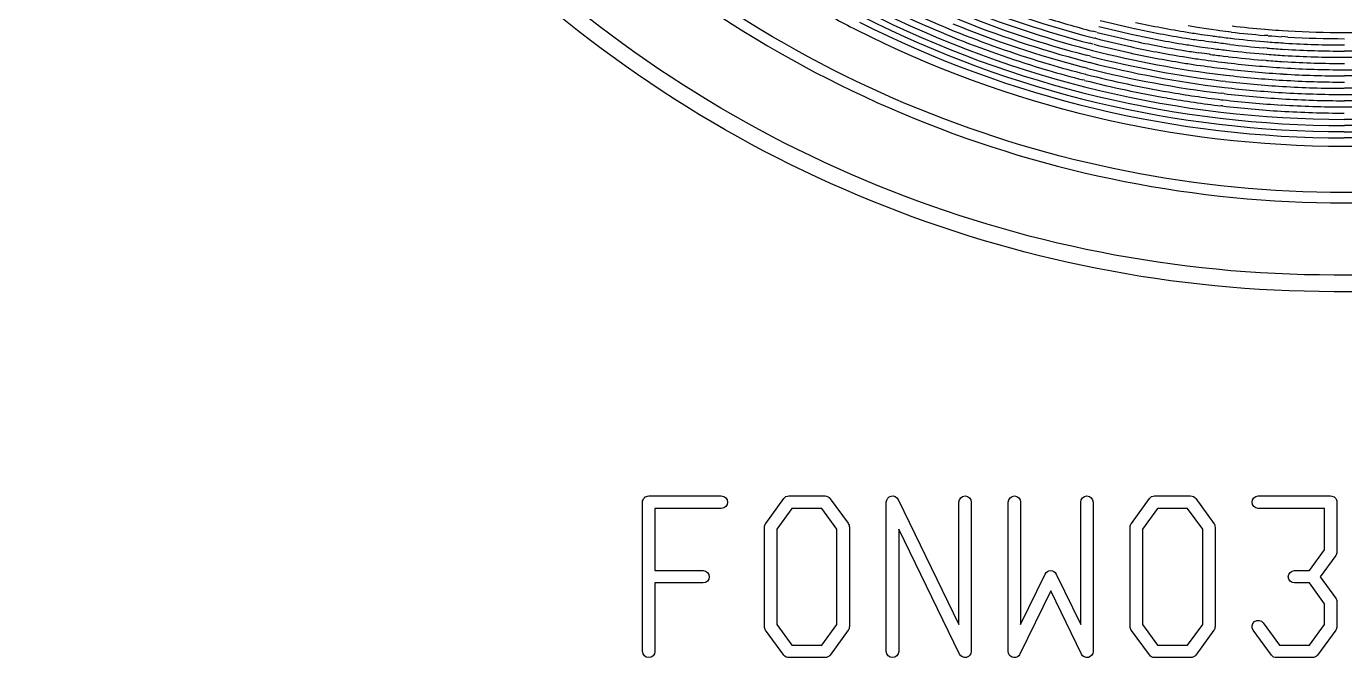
# Model space of a CAD drawing. Extents: x 1548 to 1929, y -174 to 95.
# Drawn here: x 1602.45 to 1618.68, y 32.56 to 40.32 of the extents above; entities that cross this region are included whole.
import ezdxf

# ---------------------------------------------------------------- set-up
doc = ezdxf.new("R2010")
doc.units = 0
doc.layers.add('gbr-dxf_layer0', color=7, linetype='Continuous')
doc.layers.add('gbr-outline-dxf_layer1', color=2, linetype='Continuous')

msp = doc.modelspace()

# ---------------------------------------------------------------- linework, layer by layer
at = {"layer": 'gbr-dxf_layer0'}
for p, q in [((1615.621, 40.251), (1615.575, 40.263)), ((1616.865, 40.309), (1616.749, 40.327)), ((1616.975, 40.292), (1616.866, 40.308)), ((1617.065, 40.28), (1616.977, 40.292)), ((1617.141, 40.269), (1617.073, 40.278)), ((1617.247, 40.256), (1617.142, 40.269)), ((1617.281, 40.252), (1617.249, 40.256)), ((1617.698, 40.287), (1617.736, 40.284)), ((1617.913, 40.271), (1617.979, 40.267)), ((1618.675, 40.247), (1623.905, 40.247)), ((1615.583, 40.103), (1615.537, 40.115)), ((1615.553, 40.19), (1615.604, 40.177)), ((1617.262, 40.101), (1617.229, 40.105)), ((1617.24, 40.18), (1617.272, 40.176)), ((1617.684, 40.135), (1617.726, 40.132)), ((1617.732, 40.208), (1617.689, 40.212)), ((1617.976, 40.191), (1617.905, 40.196)), ((1615.55, 39.954), (1615.497, 39.968)), ((1615.515, 40.042), (1615.572, 40.027)), ((1617.244, 39.949), (1617.211, 39.953)), ((1617.222, 40.029), (1617.254, 40.025)), ((1617.711, 39.904), (1617.665, 39.907)), ((1617.672, 39.983), (1617.714, 39.98)), ((1617.723, 40.056), (1617.677, 40.059)), ((1623.909, 40.018), (1618.675, 40.018)), ((1615.514, 39.806), (1615.459, 39.82)), ((1615.477, 39.895), (1615.532, 39.88)), ((1617.225, 39.798), (1617.193, 39.802)), ((1617.204, 39.877), (1617.236, 39.873)), ((1615.475, 39.659), (1615.456, 39.664)), ((1615.477, 39.737), (1615.495, 39.732)), ((1617.209, 39.646), (1617.177, 39.65)), ((1617.184, 39.726), (1617.216, 39.722)), ((1617.19, 39.495), (1617.157, 39.499)), ((1617.163, 39.421), (1617.181, 39.419)), ((1617.169, 39.574), (1617.198, 39.571)), ((1623.928, 39.561), (1618.674, 39.561)), ((1618.674, 39.485), (1623.928, 39.485)), ((1617.171, 39.344), (1617.157, 39.345)), ((1618.674, 39.332), (1624.221, 39.332)), ((1623.926, 39.408), (1618.675, 39.408)), ((1618.672, 39.18), (1624.872, 39.18)), ((1624.873, 39.104), (1618.674, 39.104)), ((1618.672, 39.027), (1624.873, 39.027)), ((1624.872, 38.951), (1618.675, 38.951))]:
    msp.add_line(p, q, dxfattribs=at)
at = {"layer": 'gbr-dxf_layer0', "linetype": 'Continuous'}
for points in [[(1666.398, 42.28), (1636.353, 42.28, 0.196007), (1634.463, 41.509, -0.196002), (1624.048, 37.264), (1618.548, 37.264, -0.196002), (1608.133, 41.509, 0.196006), (1606.243, 42.28), (1585.126, 42.28, -0.414217), (1584.33, 43.077), (1584.33, 45.095, -0.014221), (1584.33, 45.105)], [(1608.443, 43.329, -0.002685), (1608.483, 43.307), (1608.506, 43.293, -0.017462), (1608.761, 43.134), (1608.805, 43.105, -0.003792), (1608.858, 43.068, -0.008557), (1609.03, 42.941, -0.016523), (1609.35, 42.679), (1609.376, 42.654, 0.009073), (1609.727, 42.323, 0.011111), (1610.02, 42.05, 0.014312), (1610.415, 41.719, 0.038616), (1612.13, 40.568, 0.01124), (1612.66, 40.284, 0.117695), (1618.672, 38.849), (1624.878, 38.849, 0.044099), (1625.542, 38.908, -0.014931), (1625.749, 38.939, 0.003874), (1625.947, 38.964, 0.028686), (1627.406, 39.246, 0.006326), (1627.722, 39.331, 0.085518), (1628.077, 39.435, 0.024988), (1629.327, 39.888)], [(1621.098, 38.28), (1618.672, 38.28, -0.196), (1608.968, 42.236, 0.195991), (1606.367, 43.296, -0.055279), (1606.306, 43.303), (1606.292, 43.306), (1589.163, 43.306, 0.020599), (1589.126, 43.302)], [(1606.284, 43.177, 0.051925), (1606.367, 43.169, -0.19599), (1608.878, 42.145, 0.196001), (1618.672, 38.152), (1621.104, 38.152, 0.005398), (1622.032, 38.162), (1623.239, 38.162)], [(1617.228, 40.105, -0.003751), (1617.048, 40.128, -0.047085), (1617.041, 40.129, -0.002857), (1616.904, 40.148)], [(1617.025, 39.977, -0.014469), (1617.015, 39.979, -0.002746), (1616.882, 39.997)], [(1617.032, 40.053, -0.019896), (1617.035, 40.053, 0.003836), (1617.22, 40.029)], [(1617.716, 39.98, -0.028088), (1617.72, 39.98, 0.004412), (1617.935, 39.964)], [(1618.675, 39.942), (1623.915, 39.942, -0.008313), (1623.927, 39.942)], [(1618.676, 39.789), (1623.919, 39.789, -0.011416), (1623.927, 39.79)], [(1623.922, 39.713, -0.024076), (1623.918, 39.713), (1618.674, 39.713)], [(1613.036, 32.636), (1613.036, 34.472, -0.795967), (1613.181, 34.505), (1613.929, 32.967)], [(1613.929, 32.967), (1613.929, 34.472, -1), (1614.081, 34.472), (1614.081, 32.636, -0.795967), (1613.937, 32.603), (1613.189, 34.141)], [(1614.536, 32.636), (1614.536, 34.472, -1), (1614.689, 34.472), (1614.689, 32.967)], [(1615.429, 32.967), (1615.429, 34.472, -1), (1615.581, 34.472), (1615.581, 32.636, -0.795967), (1615.437, 32.603), (1615.059, 33.38)], [(1613.189, 34.141), (1613.189, 32.636, -1), (1613.036, 32.636)], [(1614.689, 32.967), (1614.99, 33.587, -0.625769), (1615.127, 33.587), (1615.429, 32.967)], [(1615.059, 33.38), (1614.681, 32.603, -0.082021), (1614.667, 32.583, -0.670473), (1614.536, 32.636)]]:
    msp.add_lwpolyline(points, format="xyb", dxfattribs=at)
for points in [[(1610.036, 32.636), (1610.036, 34.472, -0.414457), (1610.113, 34.548), (1611.005, 34.548, -1), (1611.005, 34.395), (1610.189, 34.395), (1610.189, 33.63), (1610.782, 33.63, -1), (1610.782, 33.478), (1610.189, 33.478), (1610.189, 32.636, -1)], [(1611.536, 32.944), (1611.536, 34.166, -0.161897), (1611.552, 34.211), (1611.774, 34.517, -0.239742), (1611.836, 34.548), (1612.282, 34.548, -0.253505), (1612.346, 34.513), (1612.565, 34.212, -0.166637), (1612.581, 34.166), (1612.581, 32.944, -0.165513), (1612.567, 32.897), (1612.344, 32.592, -0.249655), (1612.28, 32.56), (1611.839, 32.56, -0.251415), (1611.774, 32.591), (1611.551, 32.897, -0.165513)], [(1616.036, 32.942), (1616.036, 34.166, -0.161897), (1616.052, 34.211), (1616.274, 34.517, -0.239742), (1616.336, 34.548), (1616.78, 34.548, -0.246448), (1616.844, 34.517), (1617.067, 34.211, -0.170321), (1617.081, 34.162), (1617.081, 32.944, -0.165513), (1617.067, 32.897), (1616.844, 32.592, -0.249655), (1616.78, 32.56), (1616.336, 32.56, -0.247601), (1616.273, 32.593), (1616.053, 32.894, -0.172378)], [(1617.551, 32.897, -1), (1617.674, 32.987), (1617.874, 32.713), (1618.243, 32.713), (1618.429, 32.967), (1618.429, 33.223), (1618.243, 33.478), (1618.059, 33.478, -1), (1618.059, 33.63), (1618.243, 33.63), (1618.429, 33.885), (1618.429, 34.395), (1617.613, 34.395, -1), (1617.613, 34.548), (1618.503, 34.548, -0.421762), (1618.581, 34.472), (1618.581, 33.862, -0.165513), (1618.567, 33.815), (1618.376, 33.554), (1618.565, 33.295, -0.166637), (1618.581, 33.248), (1618.581, 32.944, -0.165513), (1618.567, 32.897), (1618.344, 32.592, -0.249655), (1618.28, 32.56), (1617.839, 32.56, -0.251415), (1617.774, 32.591)]]:
    msp.add_lwpolyline(points, format="xyb", close=True, dxfattribs=at)
for points in [[(1611.689, 32.967), (1611.874, 32.713), (1612.243, 32.713), (1612.429, 32.967), (1612.429, 34.141), (1612.243, 34.395), (1611.874, 34.395), (1611.689, 34.141)], [(1616.189, 32.967), (1616.375, 32.713), (1616.743, 32.713), (1616.929, 32.967), (1616.929, 34.141), (1616.743, 34.395), (1616.374, 34.395), (1616.189, 34.141)]]:
    msp.add_lwpolyline(points, close=True, dxfattribs=at)
at = {"layer": 'gbr-dxf_layer0'}
for centre, radius, start, end in [((1618.673, 52.16), 12.981, 243.1591, 269.9915), ((1618.672, 52.161), 12.904, 243.1501, 253.5641), ((1618.672, 52.161), 12.828, 243.1574, 253.5524), ((1618.674, 52.16), 12.523, 247.7903, 255.3827), ((1618.675, 52.16), 12.447, 247.7881, 255.3867), ((1618.675, 52.16), 12.371, 247.7955, 255.3749), ((1618.672, 52.161), 13.133, 243.1556, 269.9887), ((1618.673, 52.16), 13.057, 243.1468, 269.9975), ((1618.674, 52.161), 12.676, 247.7924, 255.3854), ((1618.674, 52.16), 12.599, 247.7974, 255.3896), ((1618.673, 52.161), 12.295, 252.4505, 255.3918), ((1618.667, 52.164), 12.144, 255.7093, 257.7351), ((1618.672, 52.161), 13.21, 243.1488, 269.9988), ((1618.674, 52.161), 12.752, 247.7995, 255.3923), ((1615.638, 40.286), 0.0381, 251.0051, 254.3101), ((1618.669, 52.164), 12.297, 255.7008, 257.7258), ((1618.669, 52.164), 12.221, 255.7082, 257.714), ((1618.673, 52.163), 12.144, 257.7208, 260.7601), ((1618.673, 52.163), 12.068, 257.7087, 260.767), ((1619.337, 56.352), 16.309, 260.8314, 261.4622), ((1618.664, 52.164), 11.992, 263.3852, 265.3225), ((1618.664, 52.164), 11.916, 263.3789, 265.3352), ((1618.697, 52.161), 11.916, 265.3974, 266.2129), ((1618.679, 52.163), 11.916, 266.6378, 269.9725), ((1618.671, 52.164), 12.449, 255.6754, 257.7119), ((1615.557, 39.992), 0.191, 73.667, 75.321), ((1618.671, 52.164), 12.373, 255.6824, 257.7189), ((1618.672, 52.163), 12.373, 257.7185, 260.7595), ((1618.672, 52.163), 12.297, 257.7222, 260.7622), ((1618.672, 52.163), 12.221, 257.7104, 260.7692), ((1619.331, 56.352), 16.461, 260.8495, 261.4816), ((1619.337, 56.352), 16.385, 260.826, 261.457), ((1618.681, 52.162), 12.221, 261.5915, 262.2164), ((1618.668, 52.164), 12.068, 261.6575, 262.3228), ((1618.689, 52.161), 12.068, 262.2413, 263.0985), ((1618.669, 52.163), 12.145, 263.3516, 265.3042), ((1618.67, 52.163), 12.068, 263.3583, 265.3108), ((1618.7, 52.161), 12.068, 265.3935, 266.4123), ((1618.697, 52.161), 11.992, 265.4078, 266.2011), ((1618.677, 52.163), 12.069, 266.5246, 269.9879), ((1618.679, 52.163), 11.992, 266.6444, 269.9791), ((1618.673, 52.163), 12.602, 255.6615, 263.1719), ((1618.673, 52.163), 12.526, 255.6739, 263.1655), ((1618.672, 52.163), 12.449, 257.7117, 260.7712), ((1619.332, 56.352), 16.614, 260.8399, 261.4768), ((1619.331, 56.352), 16.537, 260.8449, 261.4771), ((1618.681, 52.162), 12.373, 261.5904, 263.1357), ((1618.684, 52.162), 12.297, 262.2566, 263.1145), ((1618.675, 52.163), 12.297, 263.3258, 265.2813), ((1618.675, 52.163), 12.221, 263.3318, 265.2878), ((1618.699, 52.161), 12.145, 265.3971, 266.4061), ((1618.677, 52.163), 12.221, 266.5263, 269.9785), ((1618.677, 52.163), 12.145, 266.5178, 269.9812), ((1618.678, 52.162), 12.907, 253.5534, 255.5381), ((1618.678, 52.162), 12.831, 253.542, 255.545), ((1618.674, 52.163), 12.754, 255.6651, 263.1593), ((1618.674, 52.163), 12.678, 255.6584, 263.171), ((1619.332, 56.352), 16.69, 260.8487, 261.4718), ((1618.681, 52.162), 12.449, 261.5831, 263.1286), ((1618.675, 52.163), 12.449, 263.3198, 266.5268), ((1618.675, 52.163), 12.373, 263.3264, 266.5157), ((1618.698, 52.161), 12.297, 265.4108, 266.4112), ((1618.676, 52.163), 12.374, 266.522, 269.9901), ((1618.677, 52.163), 12.297, 266.5199, 269.9895), ((1618.675, 52.163), 12.907, 255.6531, 260.2683), ((1618.675, 52.163), 12.831, 255.66, 260.275), ((1618.674, 52.163), 12.602, 263.3286, 266.5323), ((1618.674, 52.163), 12.526, 263.3222, 266.5257), ((1618.676, 52.163), 12.602, 266.5303, 269.9794), ((1618.676, 52.163), 12.526, 266.5239, 269.9906), ((1618.676, 52.163), 12.45, 266.533, 269.9837), ((1618.677, 52.162), 12.907, 260.2622, 263.2233), ((1618.677, 52.162), 12.831, 260.2694, 263.2128), ((1618.673, 52.163), 12.754, 263.3314, 266.5378), ((1618.673, 52.163), 12.678, 263.3247, 266.5312), ((1618.676, 52.163), 12.755, 266.5323, 269.9913), ((1618.676, 52.163), 12.678, 266.526, 269.9851), ((1618.672, 52.163), 12.907, 263.3273, 266.5364), ((1618.672, 52.163), 12.831, 263.3338, 266.5428), ((1618.675, 52.163), 12.907, 266.5278, 269.9819), ((1618.675, 52.163), 12.831, 266.5341, 269.9853)]:
    msp.add_arc(centre, radius, start, end, dxfattribs=at)
at = {"layer": 'gbr-outline-dxf_layer1', "linetype": 'Continuous'}
msp.add_lwpolyline([(1584.126, 43.077), (1584.126, 54.677, -0.414215), (1585.126, 55.677), (1606.657, 55.677, -0.202321), (1617.474, 51.113, 0.202214), (1618.548, 50.66), (1624.048, 50.66, 0.202309), (1625.122, 51.113, -0.202312), (1635.938, 55.677), (1666.946, 55.677, -0.414215), (1667.946, 54.677), (1667.946, 43.077, -0.414215), (1666.946, 42.077), (1636.353, 42.077, 0.196013), (1634.605, 41.364, -0.196007), (1624.048, 37.06), (1618.548, 37.06, -0.196007), (1607.991, 41.364, 0.196009), (1606.243, 42.077), (1585.126, 42.077, -0.414215)], format="xyb", close=True, dxfattribs=at)

doc.saveas('drawing.dxf')
